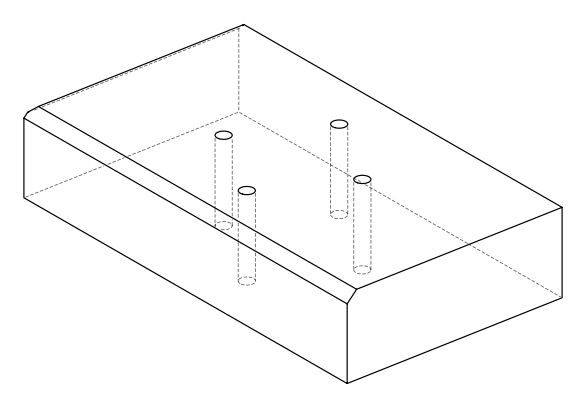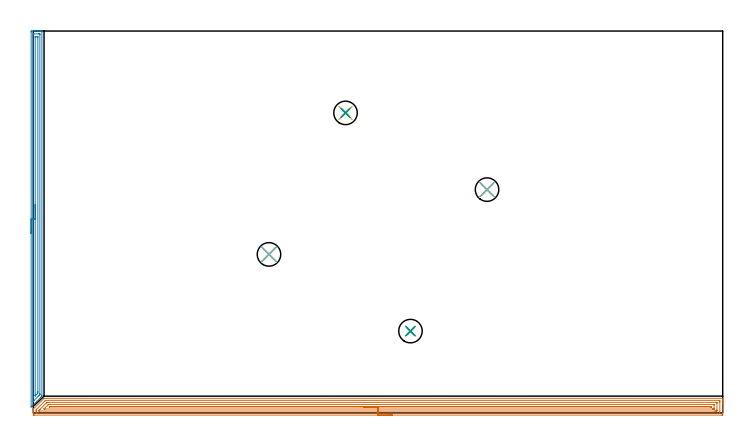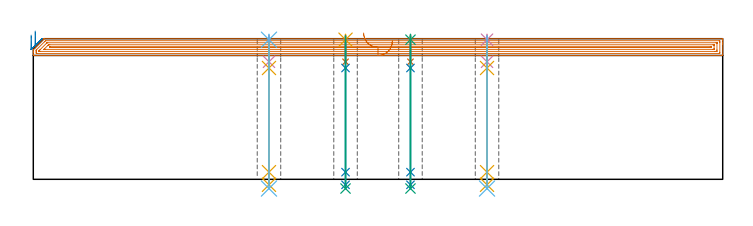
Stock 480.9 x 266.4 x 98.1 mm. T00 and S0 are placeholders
(PLAN: 18 operations, 13 tool changes, 29.9 min)
(1 AREA_MILL | FG_CHAMFER_SURFACE | UGT0205_001 | 19.32 min | 32882 mm3)
(2 AREA_MILL_1 | FG_CHAMFER_SURFACE_1 | UGT0205_001 | 6.41 min | 7261 mm3)
(3 SPOT_DRILL | STEP1HOLE | NXT0321_9005460120000 | 0.03 min | 9 mm3)
(4 SPOT_DRILL_1 | STEP1HOLE_1 | NXT0321_9005460120000 | 0.03 min | 31 mm3)
(5 SPOT_DRILL_2 | STEP1HOLE_2 | NXT0321_9005460120000 | 0.03 min | 16 mm3)
(6 SPOT_DRILL_3 | STEP1HOLE_3 | NXT0321_9005460120000 | 0.03 min | 14 mm3)
(7 DRILL_BLIND_HOLE_INTO_CENTER | STEP1HOLE | UGT0301_352 | 0.07 min | 1269 mm3)
(8 GUN_DRILL_THROUGH_HOLE | STEP1HOLE | UGT0307_007 | 0.51 min | 6531 mm3)
(9 DRILL_TO_ENLARGE_THROUGH_HOLE | STEP1HOLE | UGT0301_288 | 0.43 min | 12844 mm3)
(10 DRILL_BLIND_HOLE_INTO_CENTER_1 | STEP1HOLE_1 | UGT0301_352 | 0.07 min | 1267 mm3)
(11 GUN_DRILL_THROUGH_HOLE_1 | STEP1HOLE_1 | UGT0307_007 | 0.51 min | 6576 mm3)
(12 DRILL_TO_ENLARGE_THROUGH_HOLE_1 | STEP1HOLE_1 | UGT0301_288 | 0.43 min | 12812 mm3)
(13 DRILL_BLIND_HOLE_INTO_CENTER_2 | STEP1HOLE_2 | UGT0301_352 | 0.07 min | 1288 mm3)
(14 GUN_DRILL_THROUGH_HOLE_2 | STEP1HOLE_2 | UGT0307_007 | 0.51 min | 6550 mm3)
(15 DRILL_TO_ENLARGE_THROUGH_HOLE_2 | STEP1HOLE_2 | UGT0301_288 | 0.43 min | 12856 mm3)
(16 DRILL_BLIND_HOLE_INTO_CENTER_3 | STEP1HOLE_3 | UGT0301_352 | 0.07 min | 1236 mm3)
(17 GUN_DRILL_THROUGH_HOLE_3 | STEP1HOLE_3 | UGT0307_007 | 0.51 min | 6581 mm3)
(18 DRILL_TO_ENLARGE_THROUGH_HOLE_3 | STEP1HOLE_3 | UGT0301_288 | 0.43 min | 12841 mm3)
(TOOL UGT0205_001 | Chamfer Mill 20 x 3 x 45 deg. | D20 FL50 Z2)
(TOOL NXT0321_9005460120000 | NC Spot Drill, 142deg, 12mm, Carbide, Uncoated | D12 PA142 FL30 Z2)
(TOOL UGT0301_352 | Twist Drill 10.75 mm | D10.75 PA118 FL84 Z2)
(TOOL UGT0307_007 | Gun Drill 10 mm | D10 PA130 FL24 Z1)
(TOOL UGT0301_288 | Twist Drill 16.4 mm | D16.4 PA118 FL125 Z2)
(OP 1 AREA_MILL)
G17 G21 G94 G90
T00 M6
G54
G17 G0 G90 X250.45 Y-1.5 S1061 M3
G43 Z108.1 H0
Z96.4
G94 G1 X250.412 Z95.528 F250.
X250.298 Z94.664
X250.109 Z93.812
X249.847 Z92.98
X249.513 Z92.174
X249.11 Z91.4
X248.642 Z90.664
X248.11 Z89.972
X247.521 Z89.329
X246.878 Z88.74
X246.186 Z88.208
X245.45 Z87.74
X244.676 Z87.337
X243.87 Z87.003
X243.038 Z86.741
X242.186 Z86.552
X241.322 Z86.438
X240.45 Z86.4
X0.616 Y-1.499 Z86.401
X0.091 Y-1.493 Z86.403
X0.008 Y-1.491 Z86.405
X0. Y-0.972 Z86.923
Y0.465 Z88.362
Y0.802 Z88.698
Y1.477 Z89.376
Y2.576 Z90.474
X0.002 Y2.692 Z90.587
X0.021 Y2.722 Z90.619
X7.414 Y10.115 Z98.013
X7.44 Y10.139 Z98.036
X7.505 Y10.199 Z98.084
X7.762 Y10.2 Z98.1
X480.73
X480.89 Y10.197 Z98.088
X480.892 Y10.169 Z98.06
X480.9 Y9.798 Z97.698
Y9.459 Z97.359
Y8.785 Z96.68
Y7.561 Z95.457
Y7.011 Z94.905
Y6.399 Z94.294
Y-0.697 Z87.201
X480.897 Y-0.972 Z86.926
X480.892 Y-1.492 Z86.406
X480.81 Y-1.494 Z86.404
X480.284 Y-1.5 Z86.4
X240.45
Y-0.086 Z87.814
X2.404
X2.01 Y-0.085 Z87.815
X2.003 Y0.312 Z88.212
X2.001 Y0.802 Z88.702
X2. Y1.202 Z89.102
X2.001 Y1.689 Z89.589
X2.003 Y2.086 Z89.986
X2.01 Y2.21 Z90.11
X2.023 Y2.261 Z90.161
X2.351 Y2.602 Z90.502
X7.762 Y8.012 Z95.912
X8.152 Y8.397 Z96.297
X8.547 Y8.785 Z96.685
X8.654 Y8.786 Z96.686
X478.496
X478.89 Y8.785 Z96.685
X478.897 Y8.388 Z96.288
X478.899 Y7.898 Z95.798
X478.9 Y7.498 Z95.398
X478.899 Y0.802 Z88.702
X478.898 Y0.405 Z88.305
X478.89 Y-0.085 Z87.815
X478.498 Y-0.086 Z87.814
X240.45
Y1.328 Z89.228
X4.552 Y1.329 Z89.229
X4.189
X4.068 Y1.331 Z89.231
X4.026 Y1.334 Z89.234
X4.01 Y1.336 Z89.236
X4.007 Y1.376 Z89.276
X4.005 Y1.501 Z89.401
X4.007 Y1.689 Z89.589
X4.01 Y1.781 Z89.681
X4.044 Y1.833 Z89.733
X4.189 Y1.986 Z89.886
X4.484 Y2.284 Z90.184
X4.775 Y2.576 Z90.476
X9.211 Y7.011 Z94.911
X9.38 Y7.178 Z95.078
X9.549 Y7.34 Z95.24
X9.586 Y7.365 Z95.265
X9.616 Y7.367 Z95.267
X9.681 Y7.37 Z95.27
X9.814 Y7.371 Z95.271
X10.079
X476.348
X476.711 Y7.37 Z95.27
X476.832 Y7.369 Z95.269
X476.874 Y7.366 Z95.266
X476.89 Y7.364 Z95.264
X476.893 Y7.324 Z95.224
X476.897 Y7.199 Z95.099
X476.899 Y7.011 Z94.911
X476.9 Y6.823 Z94.723
Y2.388 Z90.288
X476.897 Y1.689 Z89.589
X476.895 Y1.506 Z89.406
X476.883 Y1.335 Z89.235
X476.711 Y1.333 Z89.233
X476.18 Y1.33 Z89.23
X475.817 Y1.329 Z89.229
X475.288 Y1.328 Z89.228
X240.45
Y2.743 Z90.643
X8.233
X7.762 Y2.744 Z90.644
X7.591 Y2.746 Z90.646
X7.413 Y2.752 Z90.652
X7.496 Y2.841 Z90.741
X7.594 Y2.943 Z90.843
X7.762 Y3.113 Z91.013
X7.938 Y3.289 Z91.189
X10.164 Y5.513 Z93.413
X10.442 Y5.788 Z93.688
X10.616 Y5.951 Z93.851
X11.335 Y5.956 Z93.856
X11.503 Y5.957 Z93.857
X474.199
X474.803 Y5.954 Z93.854
X474.871 Y5.952 Z93.852
X474.887 Y5.951 Z93.851
X474.891 Y5.934 Z93.834
X474.895 Y5.883 Z93.783
X474.898 Y5.676 Z93.576
X474.9 Y5.261 Z93.161
Y3.487 Z91.387
X474.898 Y3.032 Z90.932
X474.893 Y2.816 Z90.716
X474.89 Y2.763 Z90.663
X474.883 Y2.749 Z90.649
X474.859 Y2.748 Z90.648
X474.754 Y2.745 Z90.645
X474.031 Y2.743 Z90.643
X473.863
X240.45
Y4.157 Z92.057
X11.529
X11.384 Y4.159 Z92.059
X11.335 Y4.16 Z92.06
X11.288 Y4.163 Z92.063
X11.31 Y4.2 Z92.1
X11.335 Y4.234 Z92.134
X11.392 Y4.293 Z92.193
X11.45 Y4.35 Z92.25
X11.609 Y4.502 Z92.402
X11.638 Y4.528 Z92.428
X11.711 Y4.536 Z92.436
X11.84 Y4.539 Z92.439
X12.035 Y4.542 Z92.442
X472.245 Y4.543 Z92.443
X472.439 Y4.542 Z92.442
X472.827 Y4.538 Z92.438
X472.876 Y4.536 Z92.436
X472.89 Y4.528 Z92.428
X472.894 Y4.5 Z92.4
X472.898 Y4.443 Z92.343
X472.899 Y4.35 Z92.25
X472.897 Y4.187 Z92.087
X472.894 Y4.168 Z92.068
X472.892 Y4.164 Z92.064
X472.866 Y4.162 Z92.062
X472.763 Y4.158 Z92.058
X472.634 Y4.157 Z92.057
X472.439
X240.45
X239.578 Z92.095
X238.714 Z92.209
X237.862 Z92.398
X237.03 Z92.66
X236.224 Z92.994
X235.45 Z93.397
X234.714 Z93.865
X234.022 Z94.396
X233.379 Z94.986
X232.79 Z95.629
X232.258 Z96.321
X231.79 Z97.057
X231.387 Z97.831
X231.053 Z98.637
X230.791 Z99.469
X230.602 Z100.32
X230.488 Z101.185
X230.45 Z102.057
G0 Z108.1
M5
M2
(OP 2 AREA_MILL_1)
G17 G21 G94 G90
T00 M6
G54
G17 G0 G90 X-1.5 Y125.3 S1061 M3
G43 Z108.1 H0
Z100.6
G94 G1 Y125.338 Z99.728 F250.
Y125.452 Z98.863
Y125.641 Z98.012
Y125.903 Z97.18
Y126.237 Z96.374
Y126.64 Z95.6
Y127.108 Z94.864
Y127.64 Z94.172
Y128.229 Z93.529
Y128.872 Z92.94
Y129.564 Z92.408
Y130.3 Z91.94
Y131.074 Z91.537
Y131.88 Z91.203
Y132.712 Z90.941
Y133.563 Z90.752
Y134.428 Z90.638
Y135.3 Z90.6
Y265.777
X-1.498 Y266.397
X-1.497 Y266.398
X-0.878 Y266.4 Z91.219
X2.697 Z94.792
X4.133 Z96.229
X4.484 Z96.579
X5.187 Z97.287
X5.511 Z97.61
X5.934 Y266.393 Z98.025
X6.005 Y266.39 Z98.095
X6. Y266.229 Z98.1
Y11.969
X6.005 Y11.713 Z98.091
X5.983 Y11.681 Z98.078
X5.38 Y11.08 Z97.48
X-1.175 Y4.525 Z90.924
X-1.325 Y4.374 Z90.772
X-1.477 Y4.227 Z90.621
X-1.494 Y4.217 Z90.603
X-1.499 Y4.227 Z90.599
X-1.5 Y135.3 Z90.6
X-0.086 Z92.014
X-0.085 Y264.091 Z92.015
X-0.083 Y264.193 Z92.017
X-0.079 Y264.387 Z92.021
X0.016 Y264.39 Z92.116
X0.501 Y264.398 Z92.601
X3.59 Y264.4 Z95.69
X4.075 Z96.175
X4.484 Y264.396 Z96.584
X4.542 Y264.394 Z96.642
X4.572 Y264.391 Z96.672
X4.579 Y264.294 Z96.679
X4.584 Y264.091 Z96.684
X4.585 Y263.99 Z96.685
X4.586 Y13.658 Z96.686
X4.582 Y12.866 Z96.682
X4.58 Y12.77 Z96.68
X4.577 Y12.739 Z96.677
X4.558 Y12.717 Z96.658
X4.484 Y12.637 Z96.584
X3.706 Y11.856 Z95.806
X0.579 Y8.728 Z92.679
X0.247 Y8.397 Z92.347
X0.129 Y8.284 Z92.229
X0.016 Y8.177 Z92.116
X-0.079 Y8.108 Z92.021
X-0.083 Y8.296 Z92.017
X-0.085 Y8.397 Z92.015
X-0.086 Y135.3 Z92.014
X1.328 Z93.428
X1.329 Y262.203 Z93.429
X1.33 Y262.321 Z93.43
X1.333 Y262.379 Z93.433
X1.334 Y262.386 Z93.434
X1.353 Y262.391 Z93.453
X1.409 Y262.395 Z93.509
X1.606 Y262.4 Z93.706
X2.697 Z94.797
X2.894 Y262.398 Z94.994
X3.026 Y262.395 Z95.126
X3.13 Y262.39 Z95.23
X3.165 Y262.38 Z95.265
X3.166 Y262.36 Z95.266
X3.169 Y262.203 Z95.269
X3.171 Y261.728 Z95.271
Y15.073
X3.169 Y14.653 Z95.269
X3.165 Y14.185 Z95.265
X3.153 Y13.759 Z95.253
X2.482 Y13.081 Z94.582
X1.358 Y11.958 Z93.458
X1.35 Y11.952 Z93.45
X1.339 Y11.946 Z93.439
X1.334 Z93.434
X1.332 Y11.951 Z93.432
X1.33 Y11.972 Z93.43
X1.329 Y12.017 Z93.429
X1.328 Y12.447 Z93.428
Y135.3
Y136.172 Z93.466
Y137.036 Z93.58
Y137.888 Z93.769
Y138.72 Z94.032
Y139.526 Z94.365
Y140.3 Z94.768
Y141.036 Z95.237
Y141.728 Z95.768
Y142.371 Z96.357
Y142.96 Z97.001
Y143.491 Z97.693
Y143.96 Z98.428
Y144.363 Z99.202
Y144.697 Z100.008
Y144.959 Z100.84
Y145.148 Z101.692
Y145.262 Z102.557
Y145.3 Z103.428
G0 Z108.1
M5
M2
(OP 3 SPOT_DRILL)
G17 G21 G94 G90
T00 M6
G54
G17 G0 G90 X263.1 Y57.1 S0 M3
G43 Z108.1 H0
G94 G81 G98 Z97.394 F250. R101.1
G80
M5
M2
(OP 4 SPOT_DRILL_1)
G17 G21 G94 G90
T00 M6
G54
G17 G0 G90 X316.5 Y155.8 S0 M3
G43 Z108.1 H0
G94 G81 G98 Z97.394 F250. R101.1
G80
M5
M2
(OP 5 SPOT_DRILL_2)
G17 G21 G94 G90
T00 M6
G54
G17 G0 G90 X217.8 Y209.3 S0 M3
G43 Z108.1 H0
G94 G81 G98 Z97.394 F250. R101.1
G80
M5
M2
(OP 6 SPOT_DRILL_3)
G17 G21 G94 G90
T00 M6
G54
G17 G0 G90 X164.4 Y110.6 S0 M3
G43 Z108.1 H0
G94 G81 G98 Z97.394 F250. R101.1
G80
M5
M2
(OP 7 DRILL_BLIND_HOLE_INTO_CENTER)
G17 G21 G94 G90
T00 M6
G54
G17 G0 G90 X263.1 Y57.1 S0 M3
G43 Z108.1 H0
G94 G81 G98 Z81.975 F250. R100.1
G80
M5
M2
(OP 8 GUN_DRILL_THROUGH_HOLE)
G17 G21 G94 G90
T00 M6
G54
G17 G0 G90 X263.1 Y57.1 M8
G43 Z108.1 H0
Z95.434
S716 M3
G94 G1 Z77.648 F125. M26
G4 X.084
Z5. F250.
G4 X.084
Z-3.832 F125.
G4 X.084
M5
M9
G0 Z95.434
Z108.1
M2
(OP 9 DRILL_TO_ENLARGE_THROUGH_HOLE)
G17 G21 G94 G90
T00 M6
G54
G17 G0 G90 X263.1 Y57.1 S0 M3
G43 Z108.1 H0
G94 G73 G98 Z-6.427 F250. Q14.932 R100.1
G80
M5
M2
(OP 10 DRILL_BLIND_HOLE_INTO_CENTER_1)
G17 G21 G94 G90
T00 M6
G54
G17 G0 G90 X316.5 Y155.8 S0 M3
G43 Z108.1 H0
G94 G81 G98 Z81.975 F250. R100.1
G80
M5
M2
(OP 11 GUN_DRILL_THROUGH_HOLE_1)
G17 G21 G94 G90
T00 M6
G54
G17 G0 G90 X316.5 Y155.8 M8
G43 Z108.1 H0
Z95.434
S716 M3
G94 G1 Z77.648 F125. M26
G4 X.084
Z5. F250.
G4 X.084
Z-3.832 F125.
G4 X.084
M5
M9
G0 Z95.434
Z108.1
M2
(OP 12 DRILL_TO_ENLARGE_THROUGH_HOLE_1)
G17 G21 G94 G90
T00 M6
G54
G17 G0 G90 X316.5 Y155.8 S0 M3
G43 Z108.1 H0
G94 G73 G98 Z-6.427 F250. Q14.932 R100.1
G80
M5
M2
(OP 13 DRILL_BLIND_HOLE_INTO_CENTER_2)
G17 G21 G94 G90
T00 M6
G54
G17 G0 G90 X217.8 Y209.3 S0 M3
G43 Z108.1 H0
G94 G81 G98 Z81.975 F250. R100.1
G80
M5
M2
(OP 14 GUN_DRILL_THROUGH_HOLE_2)
G17 G21 G94 G90
T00 M6
G54
G17 G0 G90 X217.8 Y209.3 M8
G43 Z108.1 H0
Z95.434
S716 M3
G94 G1 Z77.648 F125. M26
G4 X.084
Z5. F250.
G4 X.084
Z-3.832 F125.
G4 X.084
M5
M9
G0 Z95.434
Z108.1
M2
(OP 15 DRILL_TO_ENLARGE_THROUGH_HOLE_2)
G17 G21 G94 G90
T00 M6
G54
G17 G0 G90 X217.8 Y209.3 S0 M3
G43 Z108.1 H0
G94 G73 G98 Z-6.427 F250. Q14.932 R100.1
G80
M5
M2
(OP 16 DRILL_BLIND_HOLE_INTO_CENTER_3)
G17 G21 G94 G90
T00 M6
G54
G17 G0 G90 X164.4 Y110.6 S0 M3
G43 Z108.1 H0
G94 G81 G98 Z81.975 F250. R100.1
G80
M5
M2
(OP 17 GUN_DRILL_THROUGH_HOLE_3)
G17 G21 G94 G90
T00 M6
G54
G17 G0 G90 X164.4 Y110.6 M8
G43 Z108.1 H0
Z95.434
S716 M3
G94 G1 Z77.648 F125. M26
G4 X.084
Z5. F250.
G4 X.084
Z-3.832 F125.
G4 X.084
M5
M9
G0 Z95.434
Z108.1
M2
(OP 18 DRILL_TO_ENLARGE_THROUGH_HOLE_3)
G17 G21 G94 G90
T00 M6
G54
G17 G0 G90 X164.4 Y110.6 S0 M3
G43 Z108.1 H0
G94 G73 G98 Z-6.427 F250. Q14.932 R100.1
G80
M5
M2
